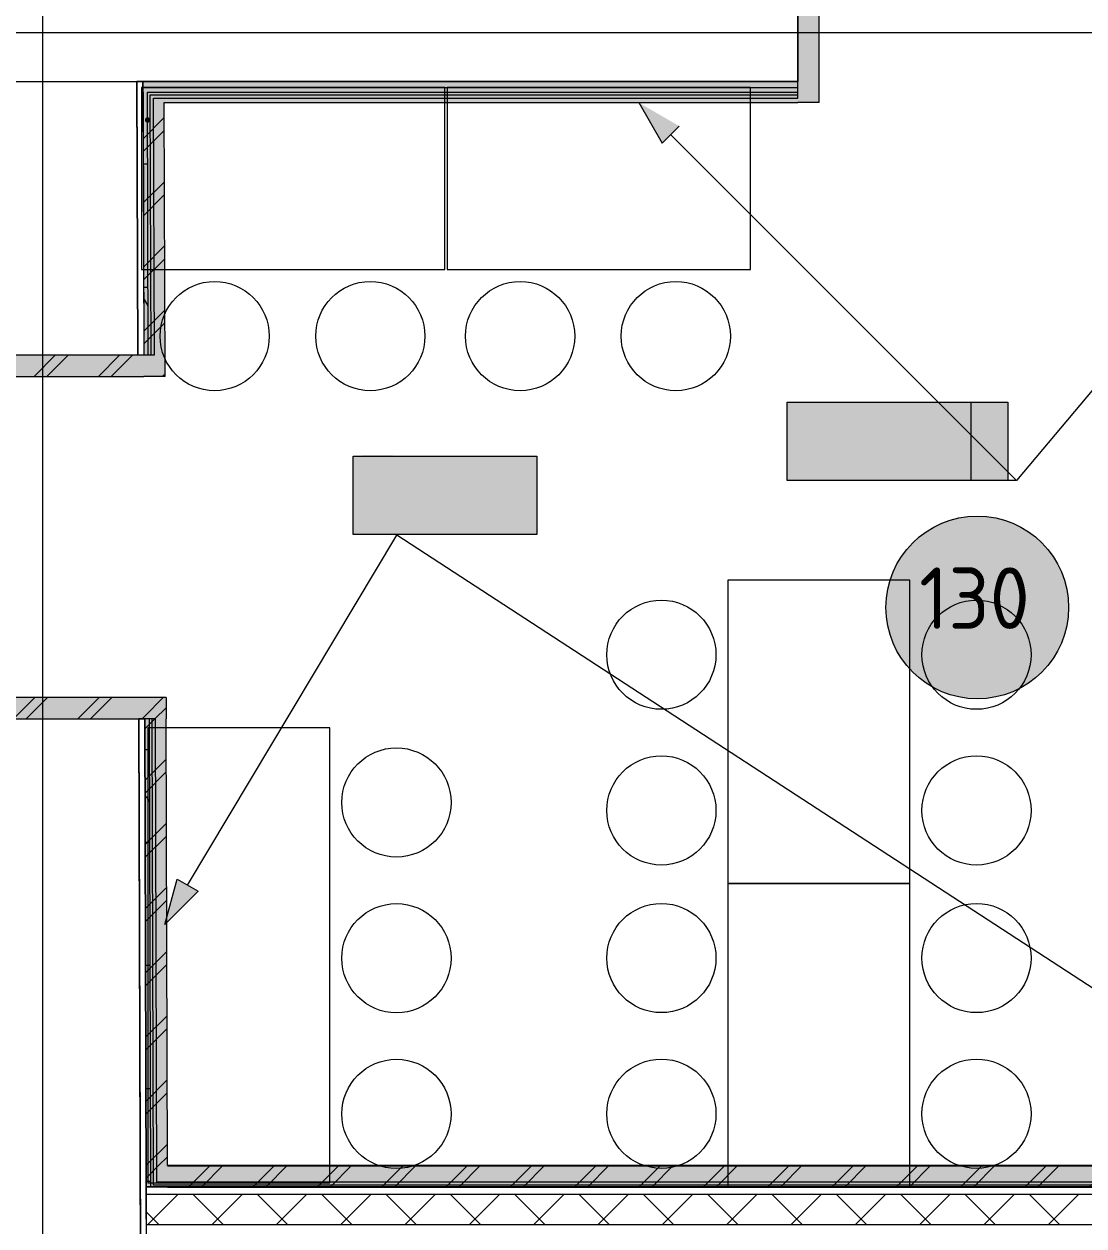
# Model space of a CAD drawing. Header units: millimetres. Extents: x -546 to 1681, y -650 to 1730.
# Drawn here: x 791.56 to 826.51, y 451.03 to 490.65 of the extents above; entities that cross this region are included whole.
import ezdxf

# ---------------------------------------------------------------- set-up
doc = ezdxf.new("R2010")
doc.units = ezdxf.units.MM

# ---------------------------------------------------------------- blocks, each defined once
blk = doc.blocks.new('1')
at = {"color": 7, "lineweight": 0}
for points in [[(881.902, 441.047), (882.602, 441.747)], [(882.326, 441.047), (883.026, 441.747)], [(884.023, 441.047), (884.723, 441.747)], [(884.448, 441.047), (885.148, 441.747)], [(886.145, 441.047), (886.845, 441.747)], [(886.569, 441.047), (887.269, 441.747)], [(888.266, 441.047), (888.966, 441.747)], [(888.69, 441.047), (889.39, 441.747)], [(890.387, 441.047), (891.087, 441.747)], [(890.812, 441.047), (891.512, 441.747)], [(892.509, 441.047), (893.209, 441.747)], [(892.933, 441.047), (893.633, 441.747)], [(894.63, 441.047), (895.33, 441.747)], [(895.054, 441.047), (895.754, 441.747)], [(896.751, 441.047), (897.451, 441.747)], [(897.176, 441.047), (897.876, 441.747)], [(898.873, 441.047), (899.573, 441.747)], [(899.297, 441.047), (899.997, 441.747)], [(900.994, 441.047), (901.694, 441.747)], [(901.418, 441.047), (902.118, 441.747)], [(903.115, 441.047), (903.815, 441.747)], [(903.539, 441.047), (904.239, 441.747)], [(905.237, 441.047), (905.937, 441.747)], [(905.661, 441.047), (906.361, 441.747)], [(907.358, 441.047), (908.058, 441.747)], [(907.782, 441.047), (908.482, 441.747)], [(909.479, 441.047), (910.179, 441.747)], [(909.903, 441.047), (910.603, 441.747)], [(911.601, 441.047), (912.301, 441.747)], [(912.025, 441.047), (912.725, 441.747)], [(913.722, 441.047), (914.422, 441.747)], [(914.146, 441.047), (914.846, 441.747)], [(915.843, 441.047), (916.543, 441.747)], [(916.267, 441.047), (916.967, 441.747)], [(917.964, 441.047), (918.664, 441.747)], [(918.389, 441.047), (919.089, 441.747)], [(920.086, 441.047), (920.786, 441.747)], [(920.51, 441.047), (921.21, 441.747)], [(922.207, 441.047), (922.907, 441.747)], [(922.631, 441.047), (923.331, 441.747)], [(924.328, 441.047), (925.028, 441.747)], [(924.753, 441.047), (925.453, 441.747)], [(926.45, 441.047), (927.15, 441.747)], [(926.874, 441.047), (927.574, 441.747)], [(928.571, 441.047), (929.271, 441.747)], [(928.995, 441.047), (929.695, 441.747)], [(930.692, 441.047), (931.392, 441.747)], [(931.117, 441.047), (931.817, 441.747)], [(932.814, 441.047), (933.514, 441.747)], [(933.238, 441.047), (933.938, 441.747)], [(934.935, 441.047), (935.635, 441.747)], [(935.359, 441.047), (936.059, 441.747)], [(937.056, 441.047), (937.756, 441.747)], [(937.481, 441.047), (938.1, 441.667)], [(938.1, 441.667), (938.181, 441.747)]]:
    blk.add_lwpolyline(points, dxfattribs=at)

msp = doc.modelspace()

# ---------------------------------------------------------------- hatches: boundary and pattern name
at = {"true_color": 0x6f4041}
h = msp.add_hatch(color=17, dxfattribs=at)
h.dxf.hatch_style = 2
h.paths.add_polyline_path([(817.777, 488.763), (817.077, 488.763), (817.077, 494.824), (817.777, 494.821)])
at = {"true_color": 0x96e196}
h = msp.add_hatch(color=81, dxfattribs=at)
h.dxf.hatch_style = 2
h.paths.add_polyline_path([(795.479, 488.763), (796.182, 488.063), (795.482, 488.063)])
h = msp.add_hatch(color=81, dxfattribs=at)
h.dxf.hatch_style = 2
h.paths.add_polyline_path([(795.479, 488.763), (796.179, 488.763), (796.182, 488.063)])
at = {"true_color": 0x6f4041}
h = msp.add_hatch(color=17, dxfattribs=at)
h.dxf.hatch_style = 2
h.paths.add_polyline_path([(796.182, 488.063), (796.179, 488.763), (817.077, 488.763), (817.077, 488.063)])
h = msp.add_hatch(color=17, dxfattribs=at)
h.dxf.hatch_style = 2
h.paths.add_polyline_path([(817.077, 488.763), (817.777, 488.063), (817.077, 488.063)])
h = msp.add_hatch(color=17, dxfattribs=at)
h.dxf.hatch_style = 2
h.paths.add_polyline_path([(817.777, 488.763), (817.777, 488.063), (817.077, 488.763)])
at = {"true_color": 0x96e196}
h = msp.add_hatch(color=81, dxfattribs=at)
h.dxf.hatch_style = 2
h.paths.add_polyline_path([(796.182, 488.063), (796.207, 479.736), (795.507, 479.736), (795.482, 488.063)])
at = {"true_color": 0x0077b0}
h = msp.add_hatch(color=144, dxfattribs=at)
h.dxf.hatch_style = 2
h.paths.add_polyline_path([(811.829, 488.063), (813.167, 487.29), (812.602, 486.724)])
h = msp.add_hatch(color=7)
h.dxf.hatch_style = 2
h.paths.add_polyline_path([(795.553, 487.448), (795.605, 487.403), (795.673, 487.408), (795.718, 487.46), (795.714, 487.529), (795.658, 487.582), (795.589, 487.577), (795.544, 487.525)])
at = {"true_color": 0x96e196}
h = msp.add_hatch(color=81, dxfattribs=at)
h.dxf.hatch_style = 2
h.paths.add_polyline_path([(790.658, 479.036), (790.658, 479.736), (795.507, 479.736), (795.509, 479.036)])
h = msp.add_hatch(color=81, dxfattribs=at)
h.dxf.hatch_style = 2
h.paths.add_polyline_path([(795.507, 479.736), (796.209, 479.036), (795.509, 479.036)])
h = msp.add_hatch(color=81, dxfattribs=at)
h.dxf.hatch_style = 2
h.paths.add_polyline_path([(796.207, 479.736), (796.209, 479.036), (795.507, 479.736)])
at = {"true_color": 0xffffff}
h = msp.add_hatch(color=7, dxfattribs=at)
h.dxf.hatch_style = 2
h.paths.add_polyline_path([(816.722, 478.192), (822.782, 478.192), (822.782, 475.603), (816.722, 475.603)])
h = msp.add_hatch(color=7, dxfattribs=at)
h.dxf.hatch_style = 2
h.paths.add_polyline_path([(816.722, 478.192), (822.782, 478.192), (822.782, 475.603), (816.722, 475.603)])
h = msp.add_hatch(color=7, dxfattribs=at)
h.dxf.hatch_style = 2
h.paths.add_polyline_path([(816.722, 478.192), (822.782, 478.192), (822.782, 475.603), (816.722, 475.603)])
h = msp.add_hatch(color=7, dxfattribs=at)
h.dxf.hatch_style = 2
h.paths.add_polyline_path([(816.722, 478.192), (824.002, 478.192), (824.002, 475.603), (816.722, 475.603)])
at = {"true_color": 0x0077b0}
h = msp.add_hatch(color=144, dxfattribs=at)
h.dxf.hatch_style = 2
h.paths.add_polyline_path([(817.023, 478.211), (818.034, 478.211), (818.107, 478.185), (818.132, 478.109), (818.132, 476.291), (818.107, 476.217), (818.034, 476.193), (817.957, 476.217), (817.932, 476.291), (817.932, 478.007), (817.125, 478.007), (817.125, 476.291), (817.099, 476.217), (817.023, 476.193), (816.947, 476.217), (816.922, 476.291), (816.922, 478.109), (816.947, 478.185)])
h = msp.add_hatch(color=144, dxfattribs=at)
h.dxf.hatch_style = 2
h.paths.add_polyline_path([(817.023, 478.211), (818.034, 478.211), (818.107, 478.185), (818.132, 478.109), (818.132, 476.291), (818.107, 476.217), (818.034, 476.193), (817.957, 476.217), (817.932, 476.291), (817.932, 478.007), (817.125, 478.007), (817.125, 476.291), (817.099, 476.217), (817.023, 476.193), (816.947, 476.217), (816.922, 476.291), (816.922, 478.109), (816.947, 478.185)])
h = msp.add_hatch(color=144, dxfattribs=at)
h.dxf.hatch_style = 2
h.paths.add_polyline_path([(817.023, 478.211), (818.034, 478.211), (818.107, 478.185), (818.132, 478.109), (818.132, 476.291), (818.107, 476.217), (818.034, 476.193), (817.957, 476.217), (817.932, 476.291), (817.932, 478.007), (817.125, 478.007), (817.125, 476.291), (817.099, 476.217), (817.023, 476.193), (816.947, 476.217), (816.922, 476.291), (816.922, 478.109), (816.947, 478.185)])
h = msp.add_hatch(color=144, dxfattribs=at)
h.dxf.hatch_style = 2
h.paths.add_polyline_path([(817.023, 478.211), (818.034, 478.211), (818.107, 478.185), (818.132, 478.109), (818.132, 476.291), (818.107, 476.217), (818.034, 476.193), (817.957, 476.217), (817.932, 476.291), (817.932, 478.007), (817.125, 478.007), (817.125, 476.291), (817.099, 476.217), (817.023, 476.193), (816.947, 476.217), (816.922, 476.291), (816.922, 478.109), (816.947, 478.185)])
h = msp.add_hatch(color=144, dxfattribs=at)
h.dxf.hatch_style = 2
h.paths.add_polyline_path([(818.537, 476.291), (818.537, 478.109), (818.562, 478.185), (818.638, 478.211), (818.715, 478.185), (818.74, 478.109), (818.74, 477.403), (819.547, 477.403), (819.547, 478.109), (819.572, 478.185), (819.649, 478.211), (819.723, 478.185), (819.748, 478.109), (819.748, 476.291), (819.723, 476.217), (819.649, 476.193), (819.572, 476.217), (819.547, 476.291), (819.547, 477.2), (818.74, 477.2), (818.74, 476.291), (818.715, 476.217), (818.638, 476.193), (818.562, 476.217)])
h = msp.add_hatch(color=144, dxfattribs=at)
h.dxf.hatch_style = 2
h.paths.add_polyline_path([(818.537, 476.291), (818.537, 478.109), (818.562, 478.185), (818.638, 478.211), (818.715, 478.185), (818.74, 478.109), (818.74, 477.403), (819.547, 477.403), (819.547, 478.109), (819.572, 478.185), (819.649, 478.211), (819.723, 478.185), (819.748, 478.109), (819.748, 476.291), (819.723, 476.217), (819.649, 476.193), (819.572, 476.217), (819.547, 476.291), (819.547, 477.2), (818.74, 477.2), (818.74, 476.291), (818.715, 476.217), (818.638, 476.193), (818.562, 476.217)])
h = msp.add_hatch(color=144, dxfattribs=at)
h.dxf.hatch_style = 2
h.paths.add_polyline_path([(818.537, 476.291), (818.537, 478.109), (818.562, 478.185), (818.638, 478.211), (818.715, 478.185), (818.74, 478.109), (818.74, 477.403), (819.547, 477.403), (819.547, 478.109), (819.572, 478.185), (819.649, 478.211), (819.723, 478.185), (819.748, 478.109), (819.748, 476.291), (819.723, 476.217), (819.649, 476.193), (819.572, 476.217), (819.547, 476.291), (819.547, 477.2), (818.74, 477.2), (818.74, 476.291), (818.715, 476.217), (818.638, 476.193), (818.562, 476.217)])
h = msp.add_hatch(color=144, dxfattribs=at)
h.dxf.hatch_style = 2
h.paths.add_polyline_path([(818.537, 476.291), (818.537, 478.109), (818.562, 478.185), (818.638, 478.211), (818.715, 478.185), (818.74, 478.109), (818.74, 477.403), (819.547, 477.403), (819.547, 478.109), (819.572, 478.185), (819.649, 478.211), (819.723, 478.185), (819.748, 478.109), (819.748, 476.291), (819.723, 476.217), (819.649, 476.193), (819.572, 476.217), (819.547, 476.291), (819.547, 477.2), (818.74, 477.2), (818.74, 476.291), (818.715, 476.217), (818.638, 476.193), (818.562, 476.217)])
h = msp.add_hatch(color=144, dxfattribs=at)
h.dxf.hatch_style = 2
h.paths.add_polyline_path([(821.817, 477.796), (821.586, 477.564), (821.515, 477.533), (821.439, 477.559), (821.414, 477.635), (821.442, 477.705), (821.837, 478.101), (821.878, 478.13), (821.919, 478.14), (821.995, 478.115), (822.02, 478.038), (822.02, 476.221), (821.995, 476.146), (821.919, 476.122), (821.843, 476.146), (821.817, 476.221)])
h = msp.add_hatch(color=144, dxfattribs=at)
h.paths.add_polyline_path([(822.072, 476.393), (822.189, 476.416), (822.287, 476.483), (822.353, 476.58), (822.374, 476.698), (822.374, 476.898), (822.353, 477.015), (822.287, 477.113), (822.189, 477.18), (822.072, 477.203), (821.955, 477.18), (821.858, 477.113), (821.792, 477.016), (821.77, 476.898), (821.77, 476.698), (821.792, 476.58), (821.858, 476.483), (821.955, 476.416)])
h.paths.add_polyline_path([(822.072, 476.193), (821.97, 476.202), (821.877, 476.229), (821.792, 476.275), (821.714, 476.339), (821.649, 476.417), (821.604, 476.502), (821.576, 476.595), (821.567, 476.695), (821.567, 476.898), (821.58, 477.017), (821.618, 477.124), (821.681, 477.219), (821.77, 477.302), (821.681, 477.384), (821.618, 477.479), (821.58, 477.586), (821.567, 477.705), (821.576, 477.807), (821.604, 477.9), (821.649, 477.986), (821.714, 478.064), (821.792, 478.129), (821.877, 478.174), (821.97, 478.202), (822.072, 478.211), (822.173, 478.202), (822.266, 478.174), (822.351, 478.129), (822.428, 478.064), (822.493, 477.986), (822.539, 477.9), (822.568, 477.807), (822.577, 477.705), (822.564, 477.586), (822.526, 477.479), (822.463, 477.384), (822.374, 477.302), (822.493, 477.179), (822.558, 477.031), (822.567, 476.98), (822.573, 476.906), (822.576, 476.811), (822.577, 476.695), (822.568, 476.595), (822.539, 476.502), (822.493, 476.417), (822.428, 476.339), (822.351, 476.275), (822.266, 476.229), (822.173, 476.202)])
h.paths.add_polyline_path([(822.072, 477.403), (822.189, 477.425), (822.287, 477.491), (822.353, 477.589), (822.374, 477.705), (822.353, 477.822), (822.287, 477.92), (822.189, 477.986), (822.072, 478.007), (821.955, 477.986), (821.858, 477.92), (821.792, 477.822), (821.77, 477.705), (821.792, 477.589), (821.858, 477.491), (821.955, 477.425)])
h = msp.add_hatch(color=144, dxfattribs=at)
h.paths.add_polyline_path([(822.072, 476.393), (822.189, 476.416), (822.287, 476.483), (822.353, 476.58), (822.374, 476.698), (822.374, 476.898), (822.353, 477.015), (822.287, 477.113), (822.189, 477.18), (822.072, 477.203), (821.955, 477.18), (821.858, 477.113), (821.792, 477.016), (821.77, 476.898), (821.77, 476.698), (821.792, 476.58), (821.858, 476.483), (821.955, 476.416)])
h.paths.add_polyline_path([(822.072, 476.193), (821.97, 476.202), (821.877, 476.229), (821.792, 476.275), (821.714, 476.339), (821.649, 476.417), (821.604, 476.502), (821.576, 476.595), (821.567, 476.695), (821.567, 476.898), (821.58, 477.017), (821.618, 477.124), (821.681, 477.219), (821.77, 477.302), (821.681, 477.384), (821.618, 477.479), (821.58, 477.586), (821.567, 477.705), (821.576, 477.807), (821.604, 477.9), (821.649, 477.986), (821.714, 478.064), (821.792, 478.129), (821.877, 478.174), (821.97, 478.202), (822.072, 478.211), (822.173, 478.202), (822.266, 478.174), (822.351, 478.129), (822.428, 478.064), (822.493, 477.986), (822.539, 477.9), (822.568, 477.807), (822.577, 477.705), (822.564, 477.586), (822.526, 477.479), (822.463, 477.384), (822.374, 477.302), (822.493, 477.179), (822.558, 477.031), (822.567, 476.98), (822.573, 476.906), (822.576, 476.811), (822.577, 476.695), (822.568, 476.595), (822.539, 476.502), (822.493, 476.417), (822.428, 476.339), (822.351, 476.275), (822.266, 476.229), (822.173, 476.202)])
h.paths.add_polyline_path([(822.072, 477.403), (822.189, 477.425), (822.287, 477.491), (822.353, 477.589), (822.374, 477.705), (822.353, 477.822), (822.287, 477.92), (822.189, 477.986), (822.072, 478.007), (821.955, 477.986), (821.858, 477.92), (821.792, 477.822), (821.77, 477.705), (821.792, 477.589), (821.858, 477.491), (821.955, 477.425)])
h = msp.add_hatch(color=144, dxfattribs=at)
h.paths.add_polyline_path([(822.072, 476.393), (822.189, 476.416), (822.287, 476.483), (822.353, 476.58), (822.374, 476.698), (822.374, 476.898), (822.353, 477.015), (822.287, 477.113), (822.189, 477.18), (822.072, 477.203), (821.955, 477.18), (821.858, 477.113), (821.792, 477.016), (821.77, 476.898), (821.77, 476.698), (821.792, 476.58), (821.858, 476.483), (821.955, 476.416)])
h.paths.add_polyline_path([(822.072, 476.193), (821.97, 476.202), (821.877, 476.229), (821.792, 476.275), (821.714, 476.339), (821.649, 476.417), (821.604, 476.502), (821.576, 476.595), (821.567, 476.695), (821.567, 476.898), (821.58, 477.017), (821.618, 477.124), (821.681, 477.219), (821.77, 477.302), (821.681, 477.384), (821.618, 477.479), (821.58, 477.586), (821.567, 477.705), (821.576, 477.807), (821.604, 477.9), (821.649, 477.986), (821.714, 478.064), (821.792, 478.129), (821.877, 478.174), (821.97, 478.202), (822.072, 478.211), (822.173, 478.202), (822.266, 478.174), (822.351, 478.129), (822.428, 478.064), (822.493, 477.986), (822.539, 477.9), (822.568, 477.807), (822.577, 477.705), (822.564, 477.586), (822.526, 477.479), (822.463, 477.384), (822.374, 477.302), (822.493, 477.179), (822.558, 477.031), (822.567, 476.98), (822.573, 476.906), (822.576, 476.811), (822.577, 476.695), (822.568, 476.595), (822.539, 476.502), (822.493, 476.417), (822.428, 476.339), (822.351, 476.275), (822.266, 476.229), (822.173, 476.202)])
h.paths.add_polyline_path([(822.072, 477.403), (822.189, 477.425), (822.287, 477.491), (822.353, 477.589), (822.374, 477.705), (822.353, 477.822), (822.287, 477.92), (822.189, 477.986), (822.072, 478.007), (821.955, 477.986), (821.858, 477.92), (821.792, 477.822), (821.77, 477.705), (821.792, 477.589), (821.858, 477.491), (821.955, 477.425)])
h = msp.add_hatch(color=144, dxfattribs=at)
h.paths.add_polyline_path([(823.316, 476.726), (823.316, 477.533), (823.286, 477.69), (823.197, 477.821), (823.069, 477.908), (822.912, 477.937), (822.756, 477.908), (822.625, 477.821), (822.537, 477.69), (822.509, 477.533), (822.509, 476.726), (822.537, 476.57), (822.625, 476.441), (822.756, 476.352), (822.912, 476.323), (823.069, 476.352), (823.197, 476.441), (823.286, 476.57)])
h.paths.add_polyline_path([(823.516, 476.726), (823.505, 476.606), (823.472, 476.494), (823.416, 476.391), (823.338, 476.297), (823.247, 476.22), (823.145, 476.165), (823.033, 476.133), (822.912, 476.122), (822.791, 476.133), (822.679, 476.165), (822.577, 476.22), (822.483, 476.297), (822.406, 476.391), (822.35, 476.494), (822.317, 476.606), (822.306, 476.726), (822.306, 477.533), (822.317, 477.655), (822.35, 477.767), (822.406, 477.869), (822.483, 477.962), (822.577, 478.04), (822.679, 478.096), (822.791, 478.129), (822.912, 478.14), (823.033, 478.129), (823.145, 478.096), (823.248, 478.041), (823.342, 477.965), (823.418, 477.871), (823.472, 477.768), (823.505, 477.656), (823.516, 477.533)])
h = msp.add_hatch(color=144, dxfattribs=at)
h.dxf.hatch_style = 2
h.paths.add_polyline_path([(821.061, 476.695), (820.254, 476.695), (820.178, 476.72), (820.152, 476.797), (820.178, 476.873), (820.254, 476.898), (821.061, 476.898), (821.137, 476.873), (821.162, 476.797), (821.137, 476.72)])
h = msp.add_hatch(color=144, dxfattribs=at)
h.dxf.hatch_style = 2
h.paths.add_polyline_path([(821.061, 476.695), (820.254, 476.695), (820.178, 476.72), (820.152, 476.797), (820.178, 476.873), (820.254, 476.898), (821.061, 476.898), (821.137, 476.873), (821.162, 476.797), (821.137, 476.72)])
h = msp.add_hatch(color=144, dxfattribs=at)
h.dxf.hatch_style = 2
h.paths.add_polyline_path([(821.061, 476.695), (820.254, 476.695), (820.178, 476.72), (820.152, 476.797), (820.178, 476.873), (820.254, 476.898), (821.061, 476.898), (821.137, 476.873), (821.162, 476.797), (821.137, 476.72)])
h = msp.add_hatch(color=144, dxfattribs=at)
h.dxf.hatch_style = 2
h.paths.add_polyline_path([(821.061, 476.695), (820.254, 476.695), (820.178, 476.72), (820.152, 476.797), (820.178, 476.873), (820.254, 476.898), (821.061, 476.898), (821.137, 476.873), (821.162, 476.797), (821.137, 476.72)])
at = {"true_color": 0xffffff}
h = msp.add_hatch(color=7, dxfattribs=at)
h.dxf.hatch_style = 2
h.paths.add_polyline_path([(802.407, 476.411), (808.467, 476.411), (808.467, 473.823), (802.407, 473.823)])
h = msp.add_hatch(color=7, dxfattribs=at)
h.dxf.hatch_style = 2
h.paths.add_polyline_path([(802.407, 476.411), (808.467, 476.411), (808.467, 473.823), (802.407, 473.823)])
h = msp.add_hatch(color=7, dxfattribs=at)
h.dxf.hatch_style = 2
h.paths.add_polyline_path([(802.407, 476.411), (808.467, 476.411), (808.467, 473.823), (802.407, 473.823)])
h = msp.add_hatch(color=7, dxfattribs=at)
h.dxf.hatch_style = 2
h.paths.add_polyline_path([(802.407, 476.411), (808.467, 476.411), (808.467, 473.823), (802.407, 473.823)])
at = {"true_color": 0x0077b0}
h = msp.add_hatch(color=144, dxfattribs=at)
h.dxf.hatch_style = 2
h.paths.add_polyline_path([(802.708, 476.431), (803.719, 476.431), (803.792, 476.405), (803.817, 476.329), (803.817, 474.511), (803.792, 474.436), (803.719, 474.413), (803.642, 474.436), (803.617, 474.511), (803.617, 476.227), (802.81, 476.227), (802.81, 474.511), (802.784, 474.436), (802.708, 474.413), (802.632, 474.436), (802.607, 474.511), (802.607, 476.329), (802.632, 476.405)])
h = msp.add_hatch(color=144, dxfattribs=at)
h.dxf.hatch_style = 2
h.paths.add_polyline_path([(802.708, 476.431), (803.719, 476.431), (803.792, 476.405), (803.817, 476.329), (803.817, 474.511), (803.792, 474.436), (803.719, 474.413), (803.642, 474.436), (803.617, 474.511), (803.617, 476.227), (802.81, 476.227), (802.81, 474.511), (802.784, 474.436), (802.708, 474.413), (802.632, 474.436), (802.607, 474.511), (802.607, 476.329), (802.632, 476.405)])
h = msp.add_hatch(color=144, dxfattribs=at)
h.dxf.hatch_style = 2
h.paths.add_polyline_path([(802.708, 476.431), (803.719, 476.431), (803.792, 476.405), (803.817, 476.329), (803.817, 474.511), (803.792, 474.436), (803.719, 474.413), (803.642, 474.436), (803.617, 474.511), (803.617, 476.227), (802.81, 476.227), (802.81, 474.511), (802.784, 474.436), (802.708, 474.413), (802.632, 474.436), (802.607, 474.511), (802.607, 476.329), (802.632, 476.405)])
h = msp.add_hatch(color=144, dxfattribs=at)
h.dxf.hatch_style = 2
h.paths.add_polyline_path([(802.708, 476.431), (803.719, 476.431), (803.792, 476.405), (803.817, 476.329), (803.817, 474.511), (803.792, 474.436), (803.719, 474.413), (803.642, 474.436), (803.617, 474.511), (803.617, 476.227), (802.81, 476.227), (802.81, 474.511), (802.784, 474.436), (802.708, 474.413), (802.632, 474.436), (802.607, 474.511), (802.607, 476.329), (802.632, 476.405)])
h = msp.add_hatch(color=144, dxfattribs=at)
h.dxf.hatch_style = 2
h.paths.add_polyline_path([(804.222, 474.511), (804.222, 476.329), (804.247, 476.405), (804.324, 476.431), (804.4, 476.405), (804.425, 476.329), (804.425, 475.623), (805.232, 475.623), (805.232, 476.329), (805.258, 476.405), (805.334, 476.431), (805.408, 476.405), (805.433, 476.329), (805.433, 474.511), (805.408, 474.436), (805.334, 474.413), (805.258, 474.436), (805.232, 474.511), (805.232, 475.42), (804.425, 475.42), (804.425, 474.511), (804.4, 474.436), (804.324, 474.413), (804.247, 474.436)])
h = msp.add_hatch(color=144, dxfattribs=at)
h.dxf.hatch_style = 2
h.paths.add_polyline_path([(804.222, 474.511), (804.222, 476.329), (804.247, 476.405), (804.324, 476.431), (804.4, 476.405), (804.425, 476.329), (804.425, 475.623), (805.232, 475.623), (805.232, 476.329), (805.258, 476.405), (805.334, 476.431), (805.408, 476.405), (805.433, 476.329), (805.433, 474.511), (805.408, 474.436), (805.334, 474.413), (805.258, 474.436), (805.232, 474.511), (805.232, 475.42), (804.425, 475.42), (804.425, 474.511), (804.4, 474.436), (804.324, 474.413), (804.247, 474.436)])
h = msp.add_hatch(color=144, dxfattribs=at)
h.dxf.hatch_style = 2
h.paths.add_polyline_path([(804.222, 474.511), (804.222, 476.329), (804.247, 476.405), (804.324, 476.431), (804.4, 476.405), (804.425, 476.329), (804.425, 475.623), (805.232, 475.623), (805.232, 476.329), (805.258, 476.405), (805.334, 476.431), (805.408, 476.405), (805.433, 476.329), (805.433, 474.511), (805.408, 474.436), (805.334, 474.413), (805.258, 474.436), (805.232, 474.511), (805.232, 475.42), (804.425, 475.42), (804.425, 474.511), (804.4, 474.436), (804.324, 474.413), (804.247, 474.436)])
h = msp.add_hatch(color=144, dxfattribs=at)
h.dxf.hatch_style = 2
h.paths.add_polyline_path([(804.222, 474.511), (804.222, 476.329), (804.247, 476.405), (804.324, 476.431), (804.4, 476.405), (804.425, 476.329), (804.425, 475.623), (805.232, 475.623), (805.232, 476.329), (805.258, 476.405), (805.334, 476.431), (805.408, 476.405), (805.433, 476.329), (805.433, 474.511), (805.408, 474.436), (805.334, 474.413), (805.258, 474.436), (805.232, 474.511), (805.232, 475.42), (804.425, 475.42), (804.425, 474.511), (804.4, 474.436), (804.324, 474.413), (804.247, 474.436)])
h = msp.add_hatch(color=144, dxfattribs=at)
h.paths.add_polyline_path([(807.757, 474.613), (807.874, 474.636), (807.972, 474.703), (808.038, 474.8), (808.059, 474.917), (808.059, 475.118), (808.038, 475.235), (807.972, 475.333), (807.874, 475.4), (807.757, 475.423), (807.64, 475.4), (807.543, 475.333), (807.477, 475.236), (807.455, 475.118), (807.455, 474.917), (807.477, 474.8), (807.543, 474.703), (807.64, 474.636)])
h.paths.add_polyline_path([(807.757, 474.413), (807.656, 474.422), (807.562, 474.449), (807.477, 474.495), (807.399, 474.559), (807.334, 474.637), (807.289, 474.722), (807.261, 474.815), (807.252, 474.915), (807.252, 475.118), (807.265, 475.237), (807.303, 475.344), (807.366, 475.439), (807.455, 475.522), (807.366, 475.604), (807.303, 475.699), (807.265, 475.806), (807.252, 475.925), (807.261, 476.027), (807.289, 476.12), (807.334, 476.206), (807.399, 476.284), (807.477, 476.348), (807.562, 476.394), (807.656, 476.421), (807.757, 476.431), (807.858, 476.421), (807.951, 476.394), (808.036, 476.348), (808.113, 476.284), (808.178, 476.206), (808.224, 476.12), (808.253, 476.027), (808.262, 475.925), (808.249, 475.806), (808.212, 475.699), (808.148, 475.604), (808.059, 475.522), (808.179, 475.399), (808.243, 475.251), (808.252, 475.199), (808.258, 475.126), (808.261, 475.031), (808.262, 474.915), (808.253, 474.815), (808.224, 474.722), (808.178, 474.637), (808.113, 474.559), (808.036, 474.495), (807.951, 474.449), (807.858, 474.422)])
h.paths.add_polyline_path([(807.757, 475.623), (807.874, 475.645), (807.972, 475.711), (808.038, 475.809), (808.059, 475.925), (808.038, 476.042), (807.972, 476.139), (807.874, 476.206), (807.757, 476.227), (807.64, 476.206), (807.543, 476.139), (807.477, 476.042), (807.455, 475.925), (807.477, 475.809), (807.543, 475.711), (807.64, 475.645)])
h = msp.add_hatch(color=144, dxfattribs=at)
h.paths.add_polyline_path([(807.757, 474.613), (807.874, 474.636), (807.972, 474.703), (808.038, 474.8), (808.059, 474.917), (808.059, 475.118), (808.038, 475.235), (807.972, 475.333), (807.874, 475.4), (807.757, 475.423), (807.64, 475.4), (807.543, 475.333), (807.477, 475.236), (807.455, 475.118), (807.455, 474.917), (807.477, 474.8), (807.543, 474.703), (807.64, 474.636)])
h.paths.add_polyline_path([(807.757, 474.413), (807.656, 474.422), (807.562, 474.449), (807.477, 474.495), (807.399, 474.559), (807.334, 474.637), (807.289, 474.722), (807.261, 474.815), (807.252, 474.915), (807.252, 475.118), (807.265, 475.237), (807.303, 475.344), (807.366, 475.439), (807.455, 475.522), (807.366, 475.604), (807.303, 475.699), (807.265, 475.806), (807.252, 475.925), (807.261, 476.027), (807.289, 476.12), (807.334, 476.206), (807.399, 476.284), (807.477, 476.348), (807.562, 476.394), (807.656, 476.421), (807.757, 476.431), (807.858, 476.421), (807.951, 476.394), (808.036, 476.348), (808.113, 476.284), (808.178, 476.206), (808.224, 476.12), (808.253, 476.027), (808.262, 475.925), (808.249, 475.806), (808.212, 475.699), (808.148, 475.604), (808.059, 475.522), (808.179, 475.399), (808.243, 475.251), (808.252, 475.199), (808.258, 475.126), (808.261, 475.031), (808.262, 474.915), (808.253, 474.815), (808.224, 474.722), (808.178, 474.637), (808.113, 474.559), (808.036, 474.495), (807.951, 474.449), (807.858, 474.422)])
h.paths.add_polyline_path([(807.757, 475.623), (807.874, 475.645), (807.972, 475.711), (808.038, 475.809), (808.059, 475.925), (808.038, 476.042), (807.972, 476.139), (807.874, 476.206), (807.757, 476.227), (807.64, 476.206), (807.543, 476.139), (807.477, 476.042), (807.455, 475.925), (807.477, 475.809), (807.543, 475.711), (807.64, 475.645)])
h = msp.add_hatch(color=144, dxfattribs=at)
h.paths.add_polyline_path([(807.757, 474.613), (807.874, 474.636), (807.972, 474.703), (808.038, 474.8), (808.059, 474.917), (808.059, 475.118), (808.038, 475.235), (807.972, 475.333), (807.874, 475.4), (807.757, 475.423), (807.64, 475.4), (807.543, 475.333), (807.477, 475.236), (807.455, 475.118), (807.455, 474.917), (807.477, 474.8), (807.543, 474.703), (807.64, 474.636)])
h.paths.add_polyline_path([(807.757, 474.413), (807.656, 474.422), (807.562, 474.449), (807.477, 474.495), (807.399, 474.559), (807.334, 474.637), (807.289, 474.722), (807.261, 474.815), (807.252, 474.915), (807.252, 475.118), (807.265, 475.237), (807.303, 475.344), (807.366, 475.439), (807.455, 475.522), (807.366, 475.604), (807.303, 475.699), (807.265, 475.806), (807.252, 475.925), (807.261, 476.027), (807.289, 476.12), (807.334, 476.206), (807.399, 476.284), (807.477, 476.348), (807.562, 476.394), (807.656, 476.421), (807.757, 476.431), (807.858, 476.421), (807.951, 476.394), (808.036, 476.348), (808.113, 476.284), (808.178, 476.206), (808.224, 476.12), (808.253, 476.027), (808.262, 475.925), (808.249, 475.806), (808.212, 475.699), (808.148, 475.604), (808.059, 475.522), (808.179, 475.399), (808.243, 475.251), (808.252, 475.199), (808.258, 475.126), (808.261, 475.031), (808.262, 474.915), (808.253, 474.815), (808.224, 474.722), (808.178, 474.637), (808.113, 474.559), (808.036, 474.495), (807.951, 474.449), (807.858, 474.422)])
h.paths.add_polyline_path([(807.757, 475.623), (807.874, 475.645), (807.972, 475.711), (808.038, 475.809), (808.059, 475.925), (808.038, 476.042), (807.972, 476.139), (807.874, 476.206), (807.757, 476.227), (807.64, 476.206), (807.543, 476.139), (807.477, 476.042), (807.455, 475.925), (807.477, 475.809), (807.543, 475.711), (807.64, 475.645)])
h = msp.add_hatch(color=144, dxfattribs=at)
h.paths.add_polyline_path([(807.757, 474.613), (807.874, 474.636), (807.972, 474.703), (808.038, 474.8), (808.059, 474.917), (808.059, 475.118), (808.038, 475.235), (807.972, 475.333), (807.874, 475.4), (807.757, 475.423), (807.64, 475.4), (807.543, 475.333), (807.477, 475.236), (807.455, 475.118), (807.455, 474.917), (807.477, 474.8), (807.543, 474.703), (807.64, 474.636)])
h.paths.add_polyline_path([(807.757, 474.413), (807.656, 474.422), (807.562, 474.449), (807.477, 474.495), (807.399, 474.559), (807.334, 474.637), (807.289, 474.722), (807.261, 474.815), (807.252, 474.915), (807.252, 475.118), (807.265, 475.237), (807.303, 475.344), (807.366, 475.439), (807.455, 475.522), (807.366, 475.604), (807.303, 475.699), (807.265, 475.806), (807.252, 475.925), (807.261, 476.027), (807.289, 476.12), (807.334, 476.206), (807.399, 476.284), (807.477, 476.348), (807.562, 476.394), (807.656, 476.421), (807.757, 476.431), (807.858, 476.421), (807.951, 476.394), (808.036, 476.348), (808.113, 476.284), (808.178, 476.206), (808.224, 476.12), (808.253, 476.027), (808.262, 475.925), (808.249, 475.806), (808.212, 475.699), (808.148, 475.604), (808.059, 475.522), (808.179, 475.399), (808.243, 475.251), (808.252, 475.199), (808.258, 475.126), (808.261, 475.031), (808.262, 474.915), (808.253, 474.815), (808.224, 474.722), (808.178, 474.637), (808.113, 474.559), (808.036, 474.495), (807.951, 474.449), (807.858, 474.422)])
h.paths.add_polyline_path([(807.757, 475.623), (807.874, 475.645), (807.972, 475.711), (808.038, 475.809), (808.059, 475.925), (808.038, 476.042), (807.972, 476.139), (807.874, 476.206), (807.757, 476.227), (807.64, 476.206), (807.543, 476.139), (807.477, 476.042), (807.455, 475.925), (807.477, 475.809), (807.543, 475.711), (807.64, 475.645)])
h = msp.add_hatch(color=144, dxfattribs=at)
h.dxf.hatch_style = 2
h.paths.add_polyline_path([(806.746, 474.915), (805.939, 474.915), (805.863, 474.94), (805.837, 475.017), (805.863, 475.093), (805.939, 475.118), (806.746, 475.118), (806.822, 475.093), (806.847, 475.017), (806.822, 474.94)])
h = msp.add_hatch(color=144, dxfattribs=at)
h.dxf.hatch_style = 2
h.paths.add_polyline_path([(806.746, 474.915), (805.939, 474.915), (805.863, 474.94), (805.837, 475.017), (805.863, 475.093), (805.939, 475.118), (806.746, 475.118), (806.822, 475.093), (806.847, 475.017), (806.822, 474.94)])
h = msp.add_hatch(color=144, dxfattribs=at)
h.dxf.hatch_style = 2
h.paths.add_polyline_path([(806.746, 474.915), (805.939, 474.915), (805.863, 474.94), (805.837, 475.017), (805.863, 475.093), (805.939, 475.118), (806.746, 475.118), (806.822, 475.093), (806.847, 475.017), (806.822, 474.94)])
h = msp.add_hatch(color=144, dxfattribs=at)
h.dxf.hatch_style = 2
h.paths.add_polyline_path([(806.746, 474.915), (805.939, 474.915), (805.863, 474.94), (805.837, 475.017), (805.863, 475.093), (805.939, 475.118), (806.746, 475.118), (806.822, 475.093), (806.847, 475.017), (806.822, 474.94)])
at = {"true_color": 0xffffff}
h = msp.add_hatch(color=7, dxfattribs=at)
edge = h.paths.add_edge_path()
edge.add_arc((822.994, 471.42), 3.012, 0, 360)
at = {"true_color": 0x96e196}
h = msp.add_hatch(color=81, dxfattribs=at)
h.dxf.hatch_style = 2
h.paths.add_polyline_path([(795.541, 468.448), (795.543, 467.748), (790.808, 467.748), (790.808, 468.448)])
h = msp.add_hatch(color=81, dxfattribs=at)
h.dxf.hatch_style = 2
h.paths.add_polyline_path([(795.541, 468.448), (796.241, 468.448), (795.543, 467.748)])
h = msp.add_hatch(color=81, dxfattribs=at)
h.dxf.hatch_style = 2
h.paths.add_polyline_path([(795.543, 467.748), (796.241, 468.448), (796.243, 467.748)])
h = msp.add_hatch(color=81, dxfattribs=at)
h.dxf.hatch_style = 2
h.paths.add_polyline_path([(795.543, 467.748), (796.243, 467.748), (796.288, 453.02), (795.588, 453.02)])
at = {"true_color": 0x0077b0}
h = msp.add_hatch(color=144, dxfattribs=at)
h.dxf.hatch_style = 2
h.paths.add_polyline_path([(796.203, 460.975), (796.609, 462.466), (797.3, 462.064)])
at = {"true_color": 0x96e196}
h = msp.add_hatch(color=81, dxfattribs=at)
h.dxf.hatch_style = 2
h.paths.add_polyline_path([(795.592, 452.322), (795.588, 453.02), (796.288, 453.02)])
h = msp.add_hatch(color=81, dxfattribs=at)
h.dxf.hatch_style = 2
h.paths.add_polyline_path([(795.59, 452.32), (796.288, 453.02), (796.29, 452.32)])
h = msp.add_hatch(color=81, dxfattribs=at)
h.dxf.hatch_style = 2
h.paths.add_polyline_path([(796.288, 453.02), (854.002, 453.023), (854.002, 452.323), (796.29, 452.32)])

# ---------------------------------------------------------------- linework, layer by layer
at = {"color": 18, "true_color": 0x000000}
msp.add_line((796.288, 453.02), (854.002, 453.023), dxfattribs=at)
msp.add_line((796.29, 452.32), (854.002, 452.323))
at = {"color": 7, "lineweight": 0}
for points in [[(792.173, 197.821), (792.173, 730.152)], [(817.077, 494.824), (817.077, 488.763)], [(817.777, 488.063), (817.777, 494.821)], [(817.077, 488.763), (817.077, 494.463)], [(187.211, 490.372), (863.726, 490.372)], [(788.485, 488.763), (817.077, 488.763)], [(795.279, 488.752), (791.008, 488.739)], [(795.279, 488.763), (795.307, 479.749)], [(795.479, 488.763), (795.279, 488.763)], [(795.307, 479.749), (795.279, 488.752)], [(795.48, 488.413), (795.479, 488.763)], [(795.479, 488.763), (795.482, 488.063)], [(817.077, 488.763), (795.479, 488.763)], [(817.077, 488.763), (795.514, 488.763)], [(795.514, 488.563), (817.077, 488.563)], [(817.077, 488.213), (817.077, 488.763)], [(795.48, 488.413), (795.497, 483.138)], [(795.63, 488.413), (817.077, 488.413)], [(795.657, 479.75), (795.63, 488.413)], [(795.721, 488.323), (817.077, 488.323)], [(795.747, 479.75), (795.721, 488.323)], [(795.831, 488.213), (817.077, 488.213)], [(795.857, 479.751), (795.831, 488.213)], [(795.482, 488.063), (795.507, 479.736)], [(796.182, 488.063), (817.077, 488.063)], [(796.209, 479.036), (796.182, 488.063)], [(817.777, 488.063), (817.077, 488.063)], [(795.485, 486.874), (796.183, 487.572)], [(795.486, 486.451), (796.184, 487.149)], [(795.488, 486.042), (795.638, 486.042)], [(795.492, 484.759), (796.189, 485.457)], [(795.493, 484.336), (796.191, 485.034)], [(795.497, 483.138), (795.507, 479.75)], [(795.498, 482.644), (796.196, 483.342)], [(795.499, 482.221), (796.197, 482.919)], [(795.5, 481.978), (795.65, 481.978)], [(795.652, 481.361), (795.529, 481.574)], [(795.504, 480.53), (796.202, 481.227)], [(795.506, 480.107), (796.204, 480.804)], [(795.515, 480.463), (795.505, 480.445)], [(795.507, 479.736), (790.658, 479.736)], [(790.907, 479.736), (795.307, 479.749)], [(791.89, 479.036), (792.59, 479.736)], [(792.314, 479.036), (793.014, 479.736)], [(794.011, 479.036), (794.711, 479.736)], [(794.435, 479.036), (795.135, 479.736)], [(795.307, 479.749), (795.857, 479.751)], [(796.132, 479.036), (796.171, 479.074)], [(796.171, 479.074), (796.209, 479.113)], [(789.958, 479.036), (795.509, 479.036)], [(796.209, 479.036), (795.509, 479.036)], [(819.982, 471.42), (819.998, 471.728), (820.043, 472.027), (820.118, 472.316), (820.219, 472.593), (820.346, 472.856), (820.497, 473.104), (820.67, 473.336), (820.864, 473.55), (821.078, 473.745), (821.31, 473.918), (821.558, 474.069), (821.822, 474.196), (822.098, 474.297), (822.387, 474.371), (822.686, 474.417), (822.994, 474.432), (823.302, 474.417), (823.601, 474.371), (823.89, 474.297), (824.166, 474.196), (824.43, 474.069), (824.678, 473.918), (824.91, 473.745), (825.124, 473.55), (825.318, 473.336), (825.492, 473.104), (825.643, 472.856), (825.769, 472.593), (825.871, 472.316), (825.945, 472.027), (825.991, 471.728), (826.006, 471.42)], [(826.006, 471.42), (825.991, 471.112), (825.945, 470.813), (825.871, 470.525), (825.769, 470.248), (825.643, 469.985), (825.492, 469.736), (825.318, 469.504), (825.124, 469.29), (824.91, 469.096), (824.678, 468.923), (824.43, 468.772), (824.166, 468.645), (823.89, 468.544), (823.601, 468.47), (823.302, 468.424), (822.994, 468.408), (822.686, 468.424), (822.387, 468.47), (822.098, 468.544), (821.822, 468.645), (821.558, 468.772), (821.31, 468.923), (821.078, 469.096), (820.864, 469.29), (820.67, 469.504), (820.497, 469.736), (820.346, 469.985), (820.219, 470.248), (820.118, 470.525), (820.043, 470.813), (819.998, 471.112), (819.982, 471.42)], [(796.241, 468.448), (790.808, 468.448)], [(791.209, 467.748), (791.909, 468.448)], [(791.634, 467.748), (792.334, 468.448)], [(793.331, 467.748), (794.031, 468.448)], [(793.755, 467.748), (794.455, 468.448)], [(795.543, 467.839), (796.152, 468.448)], [(796.241, 468.448), (796.243, 467.748)], [(795.876, 467.748), (796.242, 468.114)], [(790.808, 467.748), (795.543, 467.748)], [(795.343, 467.748), (791.458, 467.736)], [(795.893, 467.75), (795.343, 467.748)], [(795.343, 467.748), (795.397, 450.162)], [(795.528, 407.21), (795.343, 467.748)], [(795.452, 467.748), (795.543, 467.839)], [(795.59, 452.321), (795.543, 467.749)], [(795.543, 467.748), (795.59, 452.32)], [(795.544, 467.416), (795.876, 467.748)], [(795.74, 452.321), (795.693, 467.749)], [(795.83, 452.381), (795.783, 467.749)], [(795.94, 452.471), (795.893, 467.75)], [(796.288, 453.02), (796.243, 467.748)], [(795.546, 466.737), (795.696, 466.737)], [(795.55, 465.724), (796.247, 466.422)], [(795.551, 465.301), (796.249, 465.999)], [(795.702, 465.018), (795.602, 465.19)], [(795.556, 463.61), (796.254, 464.307)], [(795.556, 463.689), (795.706, 463.689)], [(795.557, 463.187), (796.255, 463.884)], [(795.562, 461.495), (796.26, 462.193)], [(795.564, 461.072), (796.262, 461.77)], [(795.569, 459.38), (796.267, 460.078)], [(795.57, 458.957), (796.268, 459.655)], [(795.568, 459.625), (795.718, 459.625)], [(795.575, 457.265), (796.273, 457.963)], [(795.577, 456.842), (796.274, 457.54)], [(795.582, 455.15), (796.28, 455.848)], [(795.581, 455.561), (795.731, 455.561)], [(795.583, 454.727), (796.281, 455.425)], [(795.588, 453.035), (796.286, 453.733)], [(795.998, 453.02), (796.287, 453.31)], [(795.589, 452.612), (795.998, 453.02)], [(851.215, 453.023), (796.288, 453.02)], [(797.419, 452.321), (798.119, 453.021)], [(799.116, 452.321), (799.816, 453.021)], [(799.541, 452.321), (800.241, 453.021)], [(801.238, 452.321), (801.938, 453.021)], [(801.662, 452.321), (802.362, 453.021)], [(803.359, 452.321), (804.059, 453.021)], [(803.783, 452.321), (804.483, 453.021)], [(805.48, 452.321), (806.18, 453.021)], [(805.905, 452.321), (806.605, 453.021)], [(807.602, 452.321), (808.302, 453.021)], [(808.026, 452.321), (808.726, 453.021)], [(809.723, 452.321), (810.423, 453.021)], [(810.147, 452.321), (810.847, 453.021)], [(811.844, 452.321), (812.544, 453.021)], [(812.269, 452.321), (812.969, 453.021)], [(813.966, 452.321), (814.666, 453.021)], [(814.39, 452.321), (815.09, 453.021)], [(816.087, 452.321), (816.787, 453.021)], [(816.511, 452.321), (817.211, 453.021)], [(818.208, 452.321), (818.908, 453.021)], [(818.632, 452.321), (819.332, 453.021)], [(820.33, 452.321), (821.03, 453.021)], [(820.754, 452.321), (821.454, 453.021)], [(822.451, 452.321), (823.151, 453.021)], [(822.875, 452.321), (823.575, 453.021)], [(824.572, 452.321), (825.272, 453.021)], [(824.996, 452.321), (825.696, 453.021)], [(795.59, 452.513), (795.74, 452.513)], [(852.065, 452.321), (795.59, 452.321)], [(795.59, 452.321), (795.59, 450.821)], [(795.597, 450.163), (795.59, 452.321)], [(795.59, 452.32), (796.29, 452.32)], [(852.005, 452.381), (795.83, 452.381)], [(851.915, 452.471), (795.94, 452.471)], [(796.29, 452.32), (854.002, 452.323)], [(853.952, 452.071), (795.59, 452.071)], [(795.632, 451.071), (796.632, 452.071)], [(798.137, 451.071), (797.137, 452.071)], [(797.753, 451.071), (798.753, 452.071)], [(800.258, 451.071), (799.258, 452.071)], [(799.875, 451.071), (800.875, 452.071)], [(802.379, 451.071), (801.379, 452.071)], [(801.996, 451.071), (802.996, 452.071)], [(804.5, 451.071), (803.5, 452.071)], [(804.117, 451.071), (805.117, 452.071)], [(806.622, 451.071), (805.622, 452.071)], [(806.238, 451.071), (807.238, 452.071)], [(808.743, 451.071), (807.743, 452.071)], [(808.36, 451.071), (809.36, 452.071)], [(810.864, 451.071), (809.864, 452.071)], [(810.481, 451.071), (811.481, 452.071)], [(812.986, 451.071), (811.986, 452.071)], [(812.602, 451.071), (813.602, 452.071)], [(815.107, 451.071), (814.107, 452.071)], [(814.724, 451.071), (815.724, 452.071)], [(817.228, 451.071), (816.228, 452.071)], [(816.845, 451.071), (817.845, 452.071)], [(819.35, 451.071), (818.35, 452.071)], [(818.966, 451.071), (819.966, 452.071)], [(821.471, 451.071), (820.471, 452.071)], [(821.088, 451.071), (822.088, 452.071)], [(823.592, 451.071), (822.592, 452.071)], [(823.209, 451.071), (824.209, 452.071)], [(825.714, 451.071), (824.714, 452.071)], [(825.33, 451.071), (826.33, 452.071)], [(796.015, 451.071), (795.59, 451.496)], [(853.952, 451.071), (795.59, 451.071)]]:
    msp.add_lwpolyline(points, dxfattribs=at)
at = {"color": 8, "lineweight": 0, "true_color": 0x7f7f7f}
for points in [[(805.436, 488.563), (795.436, 488.563)], [(795.436, 488.563), (795.436, 482.563)], [(805.436, 482.563), (805.436, 488.563)], [(815.51, 488.563), (805.51, 488.563)], [(805.51, 488.563), (805.51, 482.563)], [(815.51, 482.563), (815.51, 488.563)], [(795.436, 482.563), (805.436, 482.563)], [(805.51, 482.563), (815.51, 482.563)], [(814.773, 472.321), (814.773, 462.321)], [(820.773, 472.321), (814.773, 472.321)], [(820.773, 462.321), (820.773, 472.321)], [(795.642, 467.45), (795.642, 452.45)], [(801.642, 467.45), (795.642, 467.45)], [(801.642, 452.45), (801.642, 467.45)], [(814.773, 462.321), (814.773, 452.321)], [(820.773, 462.321), (814.773, 462.321)], [(814.773, 462.321), (820.773, 462.321)], [(820.773, 452.321), (820.773, 462.321)], [(795.642, 452.45), (801.642, 452.45)]]:
    msp.add_lwpolyline(points, dxfattribs=at)
at = {"color": 144, "lineweight": 0, "true_color": 0x0077b0}
for points in [[(811.829, 488.063), (812.602, 486.724)], [(813.167, 487.29), (812.602, 486.724)], [(812.885, 487.007), (824.288, 475.603)], [(833.332, 486.37), (824.288, 475.603)], [(816.722, 478.192), (822.782, 478.192)], [(816.722, 475.603), (816.722, 478.192)], [(816.722, 478.192), (822.782, 478.192)], [(816.722, 475.603), (816.722, 478.192)], [(816.722, 478.192), (822.782, 478.192)], [(816.722, 475.603), (816.722, 478.192)], [(816.722, 478.192), (824.002, 478.192)], [(816.722, 475.603), (816.722, 478.192)], [(822.782, 478.192), (822.782, 475.603)], [(822.782, 478.192), (822.782, 475.603)], [(822.782, 478.192), (822.782, 475.603)], [(824.002, 478.192), (824.002, 475.603)], [(802.407, 476.411), (808.467, 476.411)], [(802.407, 473.823), (802.407, 476.411)], [(802.407, 476.411), (808.467, 476.411)], [(802.407, 473.823), (802.407, 476.411)], [(802.407, 476.411), (808.467, 476.411)], [(802.407, 473.823), (802.407, 476.411)], [(802.407, 476.411), (808.467, 476.411)], [(802.407, 473.823), (802.407, 476.411)], [(808.467, 476.411), (808.467, 473.823)], [(808.467, 476.411), (808.467, 473.823)], [(808.467, 476.411), (808.467, 473.823)], [(808.467, 476.411), (808.467, 473.823)], [(822.782, 475.603), (816.722, 475.603)], [(822.782, 475.603), (816.722, 475.603)], [(822.782, 475.603), (816.722, 475.603)], [(822.782, 475.603), (816.722, 475.603)], [(824.288, 475.603), (822.782, 475.603)], [(824.288, 475.603), (822.782, 475.603)], [(824.288, 475.603), (822.782, 475.603)], [(824.288, 475.603), (822.782, 475.603)], [(796.954, 462.265), (803.855, 473.802)], [(808.467, 473.823), (802.407, 473.823)], [(808.467, 473.823), (802.407, 473.823)], [(808.467, 473.823), (802.407, 473.823)], [(808.467, 473.823), (802.407, 473.823)], [(833.687, 454.387), (803.855, 473.802)], [(796.203, 460.975), (796.609, 462.466)], [(796.609, 462.466), (797.3, 462.064)], [(796.203, 460.975), (797.3, 462.064)]]:
    msp.add_lwpolyline(points, dxfattribs=at)
at = {"color": 8, "lineweight": 0, "true_color": 0x7f7f7f}
for centre in [(797.844, 480.366), (802.978, 480.366), (807.918, 480.366), (813.052, 480.366), (812.576, 469.864), (822.969, 469.864), (803.839, 464.992), (812.576, 464.73), (822.969, 464.73), (803.839, 459.859), (812.576, 459.864), (822.969, 459.864), (803.839, 454.725), (812.576, 454.73), (822.969, 454.73)]:
    msp.add_circle(centre, 1.8, dxfattribs=at)

# ---------------------------------------------------------------- block references
at = {"color": 3}
msp.add_blockref('1', (-84.907, 11.274), dxfattribs=at)

# ---------------------------------------------------------------- texts
at = {"color": 7, "insert": (821.074, 472.741), "char_height": 2.02685, "attachment_point": 1}
msp.add_mtext('{\\fGOSTCommon|b0|i0|c0;130}', dxfattribs=at)

doc.saveas('drawing.dxf')
